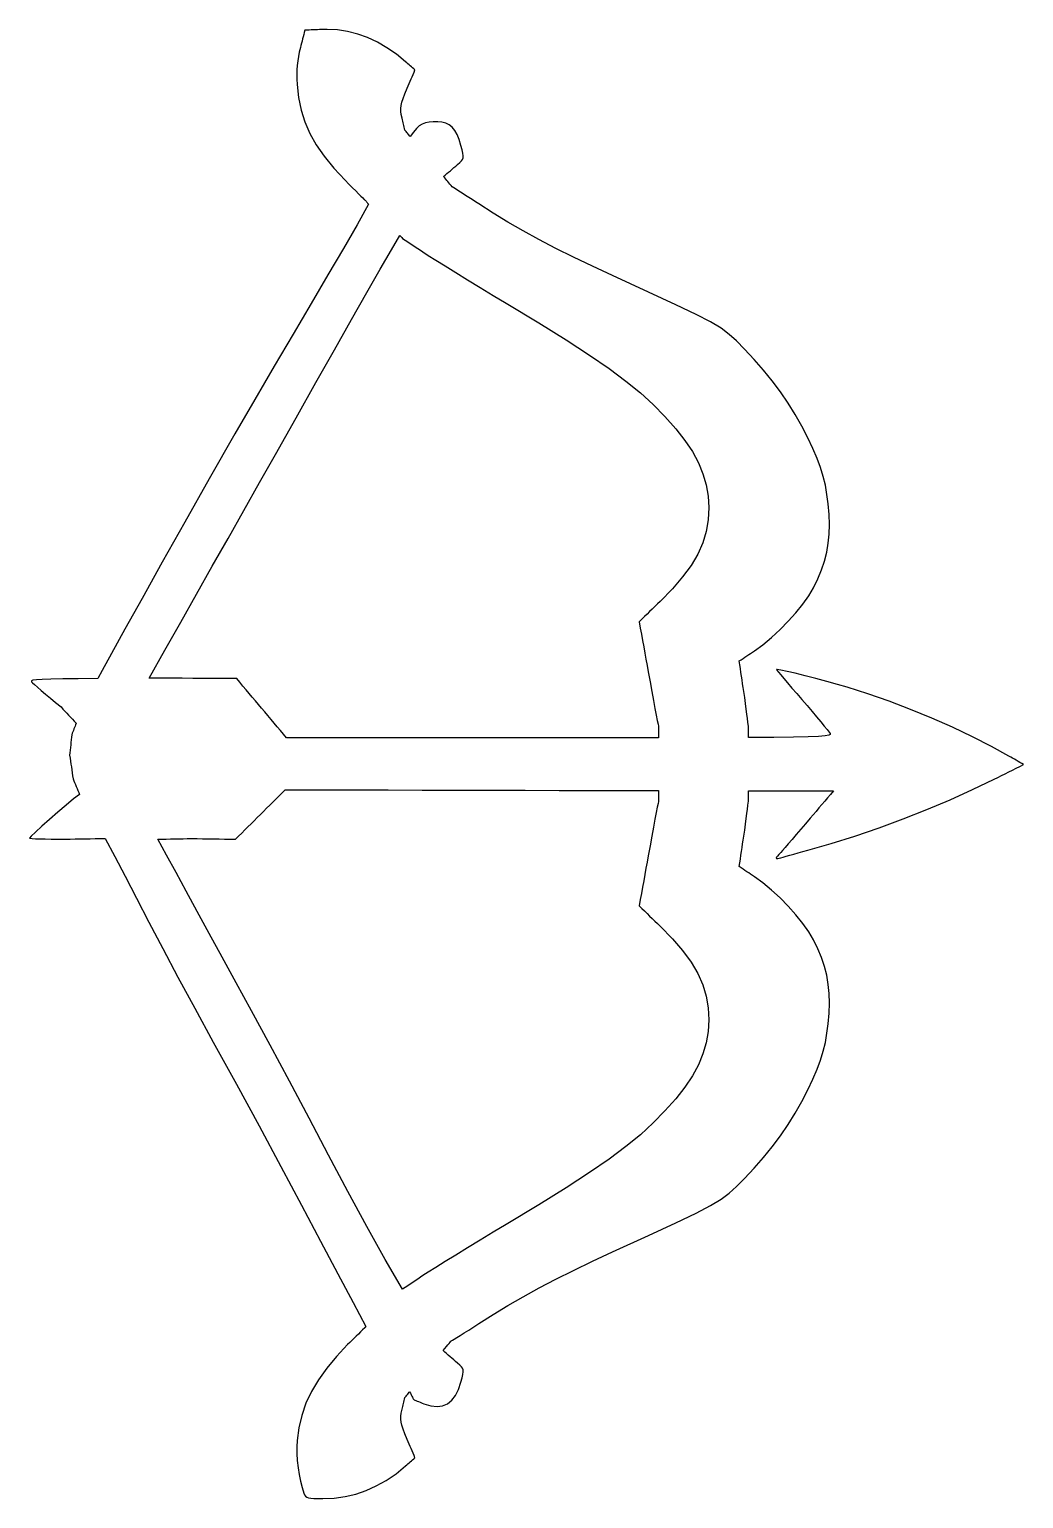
# Model space of a CAD drawing. Extents: x -70 to 73, y -105 to 106.
import ezdxf

# ---------------------------------------------------------------- set-up
doc = ezdxf.new("R2010")
doc.units = 0
doc.layers.add('Layer_1', color=7, linetype='CONTINUOUS')

msp = doc.modelspace()

# ---------------------------------------------------------------- linework, layer by layer
at = {"layer": 'Layer_1', "color": 7}
for points in [[(-27.494067, 105.736566), (-27.593285, 105.735437), (-27.691953, 105.734309), (-27.791172, 105.732051), (-27.890391, 105.729229), (-27.99016, 105.725927), (-28.089379, 105.721524), (-28.390342, 105.708852), (-28.690756, 105.695616), (-28.991718, 105.68238), (-29.292683, 105.669143), (-29.593647, 105.655907), (-29.894059, 105.642671), (-30.19502, 105.629435), (-30.495985, 105.616763), (-30.576464, 105.306429), (-30.656939, 104.996647), (-30.737418, 104.686863), (-30.817896, 104.377082), (-30.898372, 104.066748), (-30.97885, 103.756964), (-31.059326, 103.44718), (-31.139805, 103.137398), (-31.300759, 102.471529), (-31.429743, 101.831567), (-31.52841, 101.204286), (-31.597312, 100.577553), (-31.638105, 99.938695), (-31.651341, 99.275032), (-31.638105, 98.573888), (-31.600069, 97.823131), (-31.39998, 95.94459), (-31.040586, 94.170778), (-30.507009, 92.472486), (-29.784918, 90.821043), (-28.859426, 89.186691), (-27.716207, 87.54021), (-26.340373, 85.853491), (-24.717044, 84.096218), (-24.179058, 83.544451), (-23.674145, 83.030166), (-23.212778, 82.563839), (-22.806532, 82.157041), (-22.466984, 81.820801), (-22.205708, 81.567241), (-22.033177, 81.406287), (-21.960968, 81.350613), (-21.8849, 81.262419), (-21.808833, 81.174775), (-21.732765, 81.08658), (-21.656697, 80.998939), (-21.580629, 80.910745), (-21.504562, 80.82255), (-21.428494, 80.734906), (-21.352426, 80.646712), (-23.01875, 77.692198), (-24.976115, 74.302223), (-27.183732, 70.528054), (-29.60026, 66.423152), (-32.183256, 62.039888), (-34.891376, 57.430076), (-37.683832, 52.646079), (-40.518732, 47.740264), (-44.212425, 41.272854), (-47.72036, 35.073335), (-50.95875, 29.304868), (-53.843812, 24.128957), (-56.291757, 19.709862), (-58.219357, 16.209096), (-59.543377, 13.789811), (-60.180031, 12.614609), (-62.983511, 12.601909), (-65.207665, 12.579896), (-66.911471, 12.54792), (-68.154463, 12.504373), (-68.996168, 12.447054), (-69.496119, 12.375398), (-69.71385, 12.28774), (-69.708883, 12.182471), (-69.554542, 12.028123), (-69.257988, 11.758573), (-68.835758, 11.388721), (-68.306041, 10.932875), (-67.685923, 10.406446), (-66.993045, 9.824363), (-66.244495, 9.200934), (-65.457911, 8.551625), (-65.186712, 8.259469), (-64.916067, 7.967877), (-64.644868, 7.676285), (-64.374223, 7.384693), (-64.103024, 7.093101), (-63.832376, 6.801509), (-63.56118, 6.509917), (-63.290532, 6.218325), (-63.37046, 6.013262), (-63.449835, 5.808228), (-63.52976, 5.603165), (-63.609686, 5.398102), (-63.689061, 5.193068), (-63.768986, 4.988005), (-63.848914, 4.782943), (-63.928289, 4.577908), (-63.965221, 4.209128), (-64.002703, 3.840913), (-64.039634, 3.472726), (-64.076566, 3.104511), (-64.113497, 2.736295), (-64.150979, 2.367516), (-64.187911, 1.999328), (-64.224843, 1.631113), (-64.16421, 1.209417), (-64.103024, 0.788285), (-64.042392, 0.367181), (-63.981206, -0.054516), (-63.92057, -0.475648), (-63.859387, -0.89678), (-63.798752, -1.318448), (-63.737569, -1.73958), (-63.622363, -2.019601), (-63.50661, -2.299622), (-63.390853, -2.579642), (-63.275097, -2.859635), (-63.159344, -3.139656), (-63.043587, -3.419677), (-62.927834, -3.699698), (-62.812628, -3.979719), (-63.653783, -4.638425), (-64.717628, -5.518168), (-65.901087, -6.526887), (-67.099982, -7.571984), (-68.212335, -8.559762), (-69.133966, -9.398724), (-69.762903, -9.995116), (-69.995514, -10.256962), (-69.890784, -10.286172), (-69.589819, -10.313265), (-69.114673, -10.338101), (-68.485185, -10.35955), (-67.723958, -10.377047), (-66.850833, -10.390312), (-65.887306, -10.398496), (-64.854881, -10.401883), (-64.139956, -10.389747), (-63.42503, -10.377612), (-62.710653, -10.365476), (-61.995727, -10.353341), (-61.280802, -10.341205), (-60.566427, -10.32907), (-59.851502, -10.316934), (-59.136574, -10.304798), (-57.766252, -12.87621), (-56.276319, -15.723239), (-54.644722, -18.862425), (-52.851067, -22.309177), (-50.873858, -26.081134), (-48.691597, -30.194297), (-46.283335, -34.665205), (-43.627582, -39.510396), (-40.30706, -45.558333), (-37.063708, -51.542856), (-33.941625, -57.359286), (-30.987664, -62.903965), (-28.245367, -68.073825), (-25.761592, -72.764668), (-23.579881, -76.872864), (-21.747091, -80.294809), (-21.767487, -80.317951), (-21.787883, -80.341093), (-21.808279, -80.364236), (-21.828676, -80.387378), (-21.849622, -80.41052), (-21.870018, -80.433662), (-21.890415, -80.456804), (-21.910811, -80.479947), (-22.217837, -80.783138), (-22.524313, -81.085737), (-22.83134, -81.3889), (-23.138367, -81.692091), (-23.445394, -81.99469), (-23.75187, -82.297881), (-24.058897, -82.60048), (-24.365924, -82.903643), (-25.970511, -84.585405), (-27.365086, -86.257798), (-28.55516, -87.931291), (-29.545142, -89.61579), (-30.341096, -91.321259), (-30.947434, -93.05814), (-31.370767, -94.835265), (-31.614954, -96.663641), (-31.660155, -97.571494), (-31.65135, -98.539431), (-31.591267, -99.540982), (-31.48323, -100.552466), (-31.331092, -101.547948), (-31.137618, -102.503214), (-30.905555, -103.392863), (-30.639318, -104.19158), (-30.533484, -104.432457), (-30.406154, -104.619316), (-30.234177, -104.759891), (-29.994948, -104.859657), (-29.666975, -104.92581), (-29.227106, -104.96549), (-28.653289, -104.983552), (-27.922379, -104.98835), (-26.307869, -104.916694), (-24.738008, -104.701189), (-23.208937, -104.340142), (-21.716797, -103.831916), (-20.258281, -103.175976), (-18.830083, -102.37009), (-17.428342, -101.413187), (-16.049753, -100.303574), (-15.882183, -100.158625), (-15.715165, -100.013647), (-15.547596, -99.868134), (-15.380577, -99.723156), (-15.213008, -99.578178), (-15.04599, -99.433201), (-14.87842, -99.287687), (-14.711402, -99.14271), (-14.85086, -98.812538), (-14.990317, -98.482366), (-15.130326, -98.152194), (-15.269783, -97.822559), (-15.40924, -97.492387), (-15.548698, -97.162215), (-15.688707, -96.832043), (-15.828164, -96.501843), (-16.169918, -95.680548), (-16.427335, -95.017439), (-16.605929, -94.472835), (-16.713416, -94.009257), (-16.75586, -93.587024), (-16.739875, -93.167557), (-16.671524, -92.711684), (-16.557974, -92.181416), (-16.509467, -91.971415), (-16.46096, -91.761413), (-16.412453, -91.551383), (-16.363946, -91.341382), (-16.315439, -91.131352), (-16.266932, -90.92135), (-16.218425, -90.711321), (-16.169918, -90.501319), (-16.145664, -90.471545), (-16.080069, -90.390519), (-15.984709, -90.274215), (-15.872261, -90.135305), (-15.753199, -89.989255), (-15.6402, -89.850345), (-15.544839, -89.732941), (-15.478142, -89.650786), (-15.361836, -89.877354), (-15.2549, -90.08459), (-15.158989, -90.270913), (-15.075204, -90.431864), (-15.0052, -90.56417), (-14.95118, -90.666137), (-14.913698, -90.732826), (-14.895509, -90.762036), (-14.845348, -90.796778), (-14.745578, -90.848594), (-14.601711, -90.914746), (-14.419259, -90.993543), (-14.204836, -91.081766), (-13.964506, -91.177665), (-13.704332, -91.277995), (-13.429827, -91.379962), (-12.443152, -91.664385), (-11.551837, -91.758083), (-10.753677, -91.661083), (-10.048673, -91.372229), (-9.434619, -90.89104), (-8.910413, -90.216896), (-8.474953, -89.348724), (-8.127136, -88.285988), (-7.965079, -87.658692), (-7.854836, -87.176939), (-7.803022, -86.808724), (-7.814598, -86.522663), (-7.895627, -86.285625), (-8.051621, -86.06679), (-8.288644, -85.833081), (-8.612207, -85.55306), (-8.887263, -85.318252), (-9.156808, -85.086745), (-9.420289, -84.859076), (-9.67936, -84.634173), (-9.93347, -84.4126), (-10.183722, -84.193201), (-10.430115, -83.976595), (-10.67265, -83.761598), (-10.420744, -83.456234), (-10.189785, -83.177878), (-9.984182, -82.930934), (-9.806691, -82.719267), (-9.660619, -82.547845), (-9.550375, -82.419406), (-9.478166, -82.340017), (-9.447849, -82.312359), (-9.341465, -82.263309), (-9.093418, -82.120533), (-8.720245, -81.893993), (-8.237381, -81.594132), (-7.661361, -81.230319), (-7.00817, -80.81359), (-6.293795, -80.353878), (-5.534221, -79.860554), (-3.493071, -78.56188), (-1.389633, -77.288578), (0.794833, -76.03125), (3.07962, -74.778888), (5.484021, -73.52156), (8.02788, -72.248258), (10.729386, -70.949613), (13.608383, -69.615097), (18.787051, -67.250949), (22.70564, -65.439647), (25.591804, -64.055008), (27.673744, -62.970203), (29.179111, -62.057411), (30.336112, -61.19034), (31.372398, -60.242243), (32.516722, -59.085809), (33.92728, -57.589805), (35.259569, -56.066229), (36.513031, -54.516208), (37.688774, -52.939206), (38.785693, -51.335168), (39.804891, -49.704121), (40.745814, -48.044965), (41.608466, -46.3588), (42.328352, -44.820887), (42.928628, -43.411441), (43.42031, -42.090725), (43.815531, -40.816859), (44.125865, -39.54906), (44.361236, -38.247649), (44.534317, -36.870179), (44.655585, -35.376913), (44.706295, -33.933854), (44.668262, -32.555819), (44.538725, -31.228472), (44.314381, -29.93643), (43.991369, -28.66533), (43.567486, -27.399732), (43.03942, -26.12533), (42.403319, -24.827756), (41.735796, -23.698868), (40.891886, -22.501088), (39.904659, -21.268567), (38.806086, -20.036046), (37.628139, -18.838267), (36.40389, -17.709914), (35.165863, -16.684658), (33.945472, -15.797746), (33.675927, -15.616418), (33.405832, -15.435598), (33.136287, -15.254271), (32.866192, -15.072915), (32.596647, -14.892123), (32.326552, -14.710767), (32.057007, -14.529976), (31.786912, -14.34862), (31.867391, -13.802915), (31.947866, -13.257746), (32.028345, -12.712041), (32.10882, -12.166364), (32.189299, -11.62066), (32.269777, -11.074955), (32.350253, -10.529786), (32.430732, -9.984081), (32.560266, -9.094968), (32.681534, -8.240597), (32.791225, -7.44188), (32.887689, -6.719786), (32.968167, -6.094156), (33.0288, -5.584829), (33.068489, -5.213876), (33.083362, -5.000008), (33.083362, -4.808182), (33.083362, -4.616356), (33.083362, -4.424529), (33.083362, -4.232703), (33.083362, -4.041441), (33.083362, -3.849614), (33.083362, -3.657788), (33.083362, -3.465961), (34.607472, -3.469912), (36.132132, -3.473299), (37.656243, -3.47725), (39.180353, -3.480637), (40.704465, -3.484588), (42.228576, -3.487975), (43.753236, -3.491926), (45.277346, -3.495877), (44.863382, -3.982626), (44.448869, -4.469882), (44.034908, -4.957167), (43.620944, -5.444424), (43.206981, -5.931172), (42.79302, -6.418429), (42.378506, -6.905714), (41.964543, -7.392971), (41.280484, -8.19609), (40.605798, -8.986002), (39.958118, -9.741709), (39.354537, -10.443398), (38.812693, -11.070693), (38.350224, -11.603726), (37.984216, -12.022092), (37.73176, -12.305952), (37.464972, -12.604712), (37.269841, -12.835118), (37.144715, -13.003238), (37.089044, -13.115139), (37.100078, -13.176325), (37.176699, -13.193823), (37.317257, -13.172938), (37.520657, -13.120586), (37.731771, -13.061037), (38.061398, -12.969541), (38.493, -12.850471), (39.00949, -12.707723), (39.594881, -12.547308), (40.232085, -12.372584), (40.904016, -12.188462), (41.594688, -11.999966), (44.951588, -11.03423), (48.375186, -9.953291), (51.829654, -8.771485), (55.279711, -7.50205), (58.688975, -6.158728), (62.022725, -4.754786), (65.24513, -3.303994), (68.319808, -1.820098), (68.848425, -1.555514), (69.377041, -1.290395), (69.906208, -1.025812), (70.434824, -0.761228), (70.963438, -0.496645), (71.492604, -0.232062), (72.021221, 0.032522), (72.549837, 0.297105), (72.286907, 0.449787), (72.023975, 0.60247), (71.760495, 0.75518), (71.497566, 0.907862), (71.234636, 1.060544), (70.971707, 1.213227), (70.708227, 1.365373), (70.445297, 1.518055), (67.950495, 2.900492), (65.243476, 4.281293), (62.372748, 5.640023), (59.387365, 6.9558), (56.334736, 8.207596), (53.264466, 9.37563), (50.223962, 10.439466), (47.262283, 11.377093), (45.851172, 11.78719), (44.317692, 12.213289), (42.745626, 12.634393), (41.217658, 13.029617), (39.817018, 13.378557), (38.627496, 13.659114), (37.731771, 13.85094), (37.213631, 13.933631), (37.194327, 13.933631), (37.177788, 13.933631), (37.162915, 13.933631), (37.149679, 13.933631), (37.139209, 13.933631), (37.130939, 13.930809), (37.124335, 13.927987), (37.120469, 13.925165), (37.18496, 13.825399), (37.390564, 13.565218), (37.722946, 13.161161), (38.166125, 12.631458), (38.706315, 11.994257), (39.328085, 11.266631), (40.016554, 10.466277), (40.756835, 9.610805), (41.505387, 8.74427), (42.218108, 7.911404), (42.877912, 7.131991), (43.468262, 6.426436), (43.973177, 5.814578), (44.375014, 5.316286), (44.657786, 4.951373), (44.80496, 4.740242), (44.81543, 4.6063), (44.610929, 4.493862), (44.088378, 4.400165), (43.144147, 4.323541), (41.675158, 4.262356), (39.577233, 4.214942), (36.747843, 4.179664), (33.083365, 4.154829), (33.083365, 4.360428), (33.083365, 4.566591), (33.083365, 4.772754), (33.083365, 4.97889), (33.083365, 5.184517), (33.083365, 5.390652), (33.083365, 5.596815), (33.083365, 5.802978), (33.068492, 6.016282), (33.028803, 6.387799), (32.96817, 6.89659), (32.887692, 7.522756), (32.791228, 8.24485), (32.681537, 9.043567), (32.560269, 9.897402), (32.430734, 10.787051), (32.350256, 11.33222), (32.26978, 11.877925), (32.189302, 12.42363), (32.108823, 12.969334), (32.028348, 13.514475), (31.947869, 14.06018), (31.867393, 14.605885), (31.786915, 15.151581), (32.05701, 15.332381), (32.326555, 15.513731), (32.59665, 15.695079), (32.866195, 15.875879), (33.13629, 16.057229), (33.405835, 16.238027), (33.67593, 16.419377), (33.945475, 16.600727), (35.165866, 17.487633), (36.403893, 18.512343), (37.628142, 19.641231), (38.806089, 20.839022), (39.904662, 22.071537), (40.891889, 23.304055), (41.735799, 24.501846), (42.403322, 25.630735), (43.039423, 26.928297), (43.567489, 28.202705), (43.991372, 29.467744), (44.314384, 30.739397), (44.538728, 32.031447), (44.668816, 33.358772), (44.706298, 34.736813), (44.655588, 36.179894), (44.53432, 37.673135), (44.361239, 39.050071), (44.125868, 40.352042), (43.816087, 41.619837), (43.420313, 42.893145), (42.928631, 44.214408), (42.328355, 45.623315), (41.608468, 47.161756), (40.745817, 48.847924), (39.804893, 50.50653), (38.785696, 52.138127), (37.688777, 53.742162), (36.513034, 55.319189), (35.259572, 56.869207), (33.927283, 58.392217), (32.516725, 59.888765), (31.372401, 61.045216), (30.336115, 61.993304), (29.179114, 62.860367), (27.673195, 63.772628), (25.591806, 64.85797), (22.705643, 66.242623), (18.787054, 68.053366), (13.608386, 70.418078), (10.723877, 71.755326), (8.019063, 73.055645), (5.473551, 74.329503), (3.066945, 75.588479), (0.778299, 76.843595), (-1.411679, 78.105326), (-3.523936, 79.384698), (-5.579418, 80.692731), (-6.055668, 81.003065), (-6.531918, 81.313953), (-7.008719, 81.624287), (-7.484969, 81.935172), (-7.961219, 82.245506), (-8.437469, 82.556391), (-8.91427, 82.866725), (-9.39052, 83.17761), (-9.541553, 83.35896), (-9.693137, 83.539757), (-9.84417, 83.721108), (-9.995203, 83.902458), (-10.146787, 84.083809), (-10.29782, 84.265159), (-10.449405, 84.446509), (-10.600438, 84.627857), (-10.36562, 84.835115), (-10.127495, 85.044578), (-9.886063, 85.256244), (-9.640772, 85.470115), (-9.391071, 85.686743), (-9.136961, 85.906676), (-8.877339, 86.129369), (-8.612204, 86.355918), (-8.288641, 86.635936), (-8.051618, 86.869099), (-7.895624, 87.088482), (-7.814596, 87.324953), (-7.803019, 87.611586), (-7.854833, 87.979246), (-7.965076, 88.461007), (-8.127133, 89.088842), (-8.381795, 89.9311), (-8.671734, 90.643821), (-9.002463, 91.230866), (-9.378943, 91.698847), (-9.807789, 92.053279), (-10.292858, 92.299673), (-10.841317, 92.442988), (-11.457025, 92.489843), (-12.117381, 92.477707), (-12.694503, 92.430302), (-13.204928, 92.328327), (-13.666847, 92.154142), (-14.098448, 91.889008), (-14.517372, 91.514734), (-14.940705, 91.013126), (-15.386638, 90.365449), (-15.484755, 90.482859), (-15.58232, 90.599716), (-15.680436, 90.717123), (-15.778001, 90.834533), (-15.876118, 90.951943), (-15.974234, 91.06935), (-16.071799, 91.186761), (-16.169915, 91.304168), (-16.218422, 91.514181), (-16.266929, 91.724193), (-16.315436, 91.934206), (-16.363943, 92.144222), (-16.41245, 92.354235), (-16.460957, 92.564248), (-16.509464, 92.774261), (-16.557971, 92.984273), (-16.671521, 93.514541), (-16.739872, 93.969847), (-16.755857, 94.389873), (-16.713413, 94.812103), (-16.605926, 95.275675), (-16.427333, 95.819723), (-16.169915, 96.483389), (-15.828162, 97.304698), (-15.688704, 97.634875), (-15.548696, 97.964502), (-15.409238, 98.29468), (-15.269781, 98.62486), (-15.130323, 98.955037), (-14.990314, 99.285215), (-14.850857, 99.615392), (-14.711399, 99.94557), (-14.878418, 100.090541), (-15.045987, 100.235511), (-15.213005, 100.38048), (-15.380575, 100.525999), (-15.547593, 100.670971), (-15.715163, 100.81594), (-15.882181, 100.960909), (-16.04975, 101.106429), (-17.37873, 102.177442), (-18.731964, 103.108996), (-20.107797, 103.899988), (-21.50623, 104.549873), (-22.925058, 105.058643), (-24.36373, 105.425752), (-25.821144, 105.650649), (-27.296196, 105.735536), (-27.394863, 105.736101), (-27.494067, 105.736566)], [(-16.875456, 76.155599), (-16.75033, 76.027716), (-16.615833, 75.890466), (-16.481337, 75.753213), (-16.117535, 75.510676), (-15.753732, 75.268143), (-15.389379, 75.025607), (-15.025577, 74.783074), (-14.661775, 74.540537), (-14.297973, 74.298004), (-13.93362, 74.055468), (-13.569818, 73.812935), (-12.800321, 73.312981), (-11.726554, 72.632783), (-10.396471, 71.803202), (-8.859683, 70.85401), (-7.165247, 69.815519), (-5.361671, 68.71805), (-3.498563, 67.590815), (-1.624431, 66.465234), (3.024518, 63.653485), (6.970668, 61.198372), (10.307174, 59.032096), (13.128294, 57.08796), (15.527183, 55.298714), (17.59865, 53.597665), (19.435851, 51.917562), (21.132491, 50.190605), (22.66928, 48.459236), (23.973455, 46.793465), (25.054388, 45.173992), (25.920347, 43.583737), (26.580703, 42.003953), (27.043724, 40.417006), (27.317678, 38.804702), (27.412487, 37.148297), (27.325946, 35.399843), (27.04207, 33.722495), (26.547079, 32.090347), (25.827192, 30.476939), (24.869731, 28.856368), (23.660365, 27.203825), (22.186415, 25.492299), (20.434653, 23.696993), (20.059826, 23.331535), (19.685, 22.966631), (19.310174, 22.601728), (18.934796, 22.23627), (18.55997, 21.871368), (18.185143, 21.50591), (17.810317, 21.141008), (17.43549, 20.77555), (17.596996, 19.878724), (17.759054, 18.981895), (17.92056, 18.085069), (18.082066, 17.18769), (18.244123, 16.290864), (18.405629, 15.394035), (18.567687, 14.497221), (18.729193, 13.600375), (18.992674, 12.146281), (19.246232, 10.765481), (19.482704, 9.489978), (19.696576, 8.351154), (19.881784, 7.381016), (20.032817, 6.612637), (20.142509, 6.076838), (20.205347, 5.805651), (20.205347, 5.59675), (20.205347, 5.387285), (20.205347, 5.178356), (20.205347, 4.96889), (20.205347, 4.759453), (20.205347, 4.550524), (20.205347, 4.341059), (20.205347, 4.132158), (18.602413, 4.129336), (17.014913, 4.126514), (15.411979, 4.123691), (13.760538, 4.120869), (12.028069, 4.120869), (10.182049, 4.120869), (8.191059, 4.120869), (6.022578, 4.120869), (1.129991, 4.120869), (-3.762044, 4.120869), (-8.654631, 4.120869), (-13.547218, 4.120869), (-18.439254, 4.120869), (-23.33184, 4.120869), (-28.223876, 4.120869), (-33.116464, 4.120869), (-33.564048, 4.652237), (-34.011085, 5.183605), (-34.458673, 5.714973), (-34.906258, 6.246341), (-35.353295, 6.777709), (-35.800882, 7.309105), (-36.247917, 7.840473), (-36.695504, 8.371841), (-37.143092, 8.903209), (-37.590676, 9.434577), (-38.037714, 9.965945), (-38.485298, 10.497313), (-38.932886, 11.028681), (-39.379923, 11.560078), (-39.827508, 12.091446), (-40.275095, 12.622814), (-41.842752, 12.631562), (-43.409856, 12.640311), (-44.977513, 12.649625), (-46.54517, 12.658374), (-48.112274, 12.667122), (-49.679931, 12.675871), (-51.247034, 12.685185), (-52.814691, 12.693934), (-50.554159, 16.70292), (-48.293624, 20.711906), (-46.033092, 24.720345), (-43.772006, 28.729335), (-41.511471, 32.738321), (-39.250936, 36.74676), (-36.990404, 40.755749), (-34.729869, 44.764738), (-31.753858, 50.044278), (-28.920062, 55.073015), (-26.263203, 59.782598), (-23.817461, 64.107434), (-21.618112, 67.97917), (-19.699883, 71.33166), (-18.096949, 74.097107), (-16.875456, 76.155599)], [(-33.3149, -3.313654), (-28.403019, -3.324661), (-23.49059, -3.336232), (-18.578711, -3.347239), (-13.666832, -3.35881), (-8.754952, -3.369817), (-3.843073, -3.381388), (1.069358, -3.392394), (5.981237, -3.403966), (7.759458, -3.407917), (9.537127, -3.411868), (11.315347, -3.415819), (13.093568, -3.420334), (14.871237, -3.424286), (16.649458, -3.428237), (18.427127, -3.432188), (20.205347, -3.436139), (20.205347, -3.631804), (20.205347, -3.826932), (20.205347, -4.022625), (20.205347, -4.217753), (20.205347, -4.413418), (20.205347, -4.608575), (20.205347, -4.804239), (20.205347, -4.999368), (20.142509, -5.270583), (20.032817, -5.806354), (19.881784, -6.575297), (19.696576, -7.544899), (19.482704, -8.683694), (19.246232, -9.959198), (18.992674, -11.339998), (18.729193, -12.79412), (18.567687, -13.690937), (18.405629, -14.587755), (18.244123, -15.485137), (18.082066, -16.381954), (17.92056, -17.2788), (17.759054, -18.175618), (17.596996, -19.072464), (17.43549, -19.969281), (17.810317, -20.334731), (18.185143, -20.699644), (18.55997, -21.065094), (18.935347, -21.430007), (19.310174, -21.795456), (19.685, -22.16037), (20.059826, -22.525819), (20.434653, -22.890733), (22.186415, -24.686569), (23.660365, -26.397541), (24.86918, -28.050658), (25.827192, -29.67067), (26.547079, -31.284078), (27.04207, -32.916762), (27.325946, -34.594121), (27.412487, -36.342036), (27.317678, -37.998427), (27.043724, -39.610734), (26.580703, -41.19767), (25.920347, -42.777465), (25.054388, -44.367731), (23.973455, -45.987178), (22.66928, -47.653503), (21.132491, -49.384344), (19.435851, -51.11129), (17.59865, -52.791387), (15.527183, -54.492453), (13.128294, -56.281686), (10.307174, -58.22583), (6.970668, -60.392111), (3.024518, -62.847219), (-1.624431, -65.65897), (-3.498563, -66.785094), (-5.361671, -67.911781), (-7.165247, -69.009795), (-8.860234, -70.048288), (-10.397023, -70.997486), (-11.727105, -71.827614), (-12.801424, -72.507798), (-13.57092, -73.007755), (-13.935273, -73.250297), (-14.299076, -73.492838), (-14.663429, -73.735916), (-15.027231, -73.978458), (-15.391584, -74.221), (-15.755386, -74.463514), (-16.11974, -74.706055), (-16.483542, -74.948597), (-18.99543, -70.670616), (-21.622522, -65.967637), (-24.335603, -60.951024), (-27.10546, -55.730477), (-29.902325, -50.417305), (-32.696988, -45.121236), (-35.460782, -39.953578), (-38.16339, -35.025159), (-40.362739, -31.023361), (-42.380188, -27.331302), (-44.232822, -23.92646), (-45.936628, -20.786173), (-47.509244, -17.886792), (-48.966659, -15.206217), (-50.326507, -12.721335), (-51.604223, -10.410104), (-50.997335, -10.399097), (-50.389897, -10.388091), (-49.783007, -10.377084), (-49.175568, -10.366077), (-48.568681, -10.355071), (-47.961242, -10.344064), (-47.354355, -10.333057), (-46.746914, -10.322051), (-45.959228, -10.334186), (-45.17099, -10.346322), (-44.383302, -10.358457), (-43.595617, -10.370593), (-42.80793, -10.382728), (-42.020242, -10.394864), (-41.232006, -10.407), (-40.444318, -10.419135), (-39.998938, -9.975425), (-39.553004, -9.531151), (-39.107621, -9.087413), (-38.661687, -8.643139), (-38.216307, -8.198865), (-37.770923, -7.755127), (-37.324992, -7.310852), (-36.879609, -6.867114), (-36.434228, -6.42284), (-35.988295, -5.978566), (-35.542911, -5.534828), (-35.096981, -5.090554), (-34.651597, -4.646816), (-34.206214, -4.202542), (-33.760283, -3.758804), (-33.3149, -3.313654)]]:
    msp.add_lwpolyline(points, close=True, dxfattribs=at)

doc.saveas('drawing.dxf')
